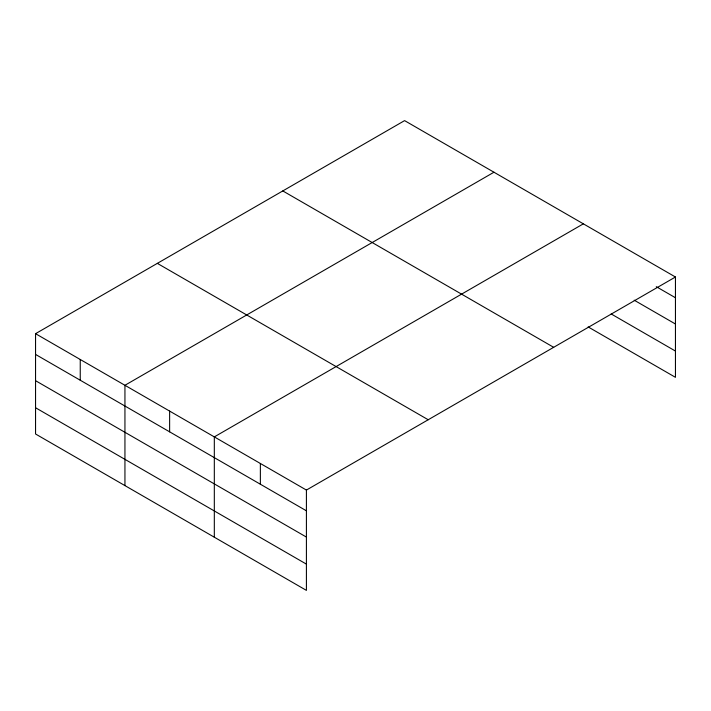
<?xml version="1.0" encoding="UTF-8"?>
<svg xmlns="http://www.w3.org/2000/svg" width="711" height="711" viewBox="0 0 711 711"><rect width="100%" height="100%" fill="white"/><g stroke="black" fill="none" stroke-linecap="round" stroke-linejoin="round"><path stroke-width="1.07" d="M675.45 277.006L404.586 120.621L35.55 333.681L35.55 433.994L306.414 590.379L306.414 490.066L675.45 277.006L675.45 377.319L588.148 326.918M493.967 172.222L124.94 385.282L124.94 485.604M583.358 223.832L214.322 436.892L214.322 537.214M656.262 286.675L675.45 297.749M634.203 300.193L675.45 324.012M611.176 313.951L675.45 351.065M282.8 190.93L553.673 347.315M157.327 263.363L428.2 419.748M35.55 333.681L306.414 490.066M35.55 354.425L306.414 510.809M35.55 380.687L306.414 537.072M35.55 407.741L306.414 564.125M260.368 463.474L260.368 484.227M169.627 411.091L169.627 431.835M80.245 359.482L80.245 380.225"/></g></svg>
